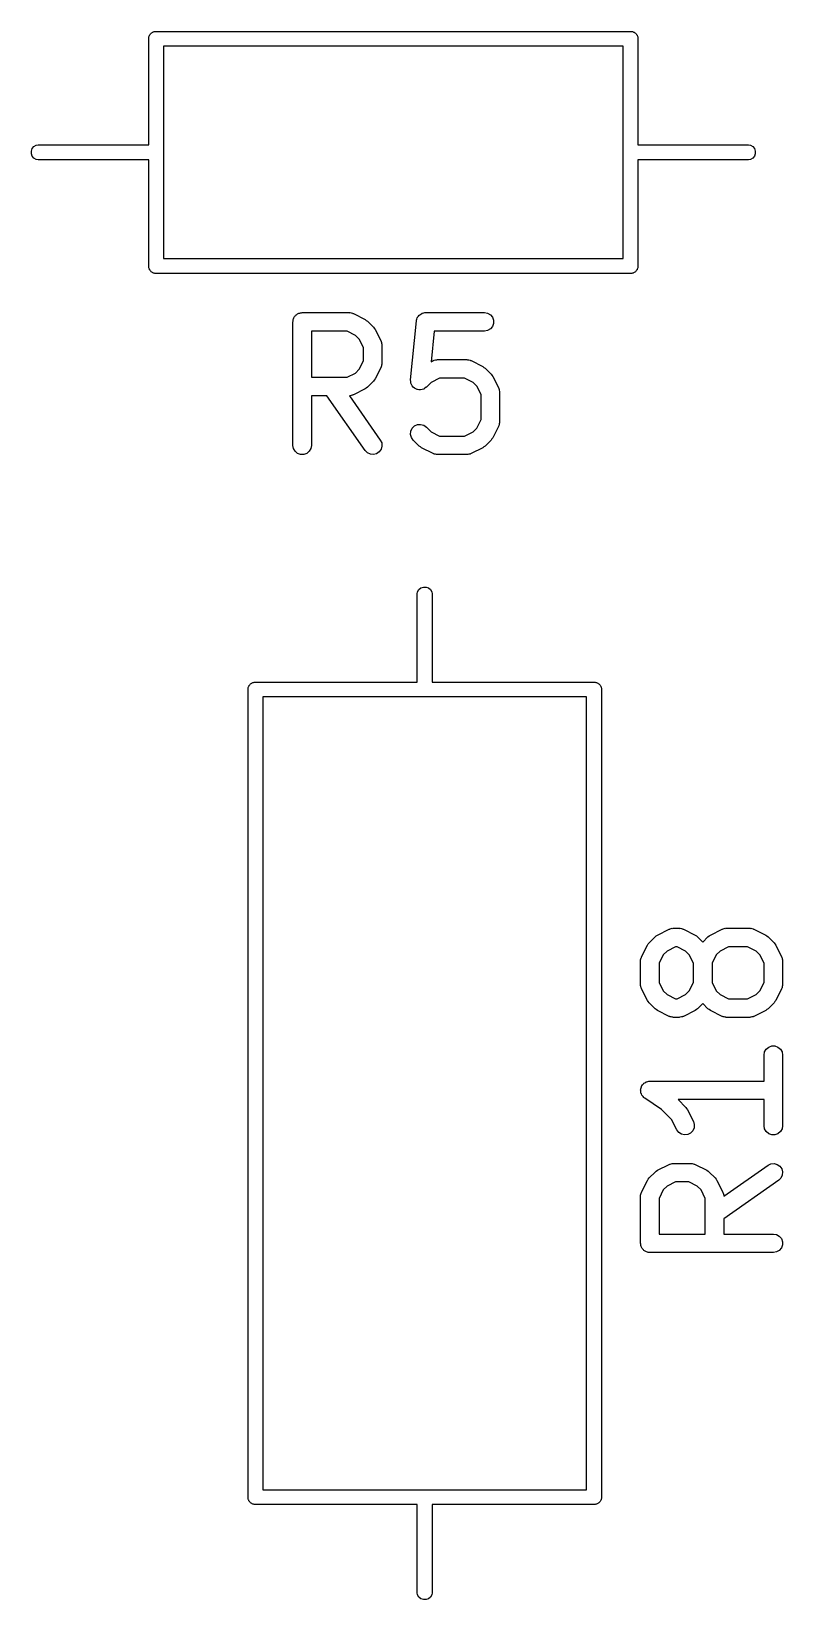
# Model space of a CAD drawing. Extents: x 18.9 to 106.1, y -88.7 to -15.4.
# Drawn here: x 42.54 to 48.62, y -39.66 to -26.96 of the extents above; entities that cross this region are included whole.
import ezdxf

# ---------------------------------------------------------------- set-up
doc = ezdxf.new("R2010")
doc.units = 0
doc.header["$MEASUREMENT"] = 0
doc.layers.add('BLACK', color=7, linetype='CONTINUOUS')

msp = doc.modelspace()

# ---------------------------------------------------------------- linework, layer by layer
at = {"layer": 'BLACK', "linetype": 'CONTINUOUS'}
for p, q in [((43.486, -27.0094), (43.4878, -27.0044)), ((43.486, -27.0147), (43.486, -27.0094)), ((43.486, -27.0148), (43.486, -27.0147)), ((43.486, -27.88), (43.486, -27.0148)), ((43.4878, -27.0044), (43.4887, -26.9992)), ((43.4887, -26.9992), (43.4914, -26.9945)), ((43.4914, -26.9945), (43.4932, -26.9895)), ((43.4932, -26.9895), (43.4967, -26.9855)), ((43.4967, -26.9855), (43.4993, -26.9808)), ((43.4993, -26.9808), (43.5034, -26.9774)), ((43.5034, -26.9774), (43.5068, -26.9733)), ((43.5068, -26.9733), (43.5115, -26.9707)), ((43.5115, -26.9707), (43.5155, -26.9672)), ((43.5155, -26.9672), (43.5205, -26.9654)), ((43.5205, -26.9654), (43.5252, -26.9627)), ((43.5252, -26.9627), (43.5304, -26.9618)), ((43.5304, -26.9618), (43.5354, -26.96)), ((43.5354, -26.96), (43.5407, -26.96)), ((43.5407, -26.96), (43.5408, -26.96)), ((43.5408, -26.96), (47.3912, -26.96)), ((47.3912, -26.96), (47.3913, -26.96)), ((47.3913, -26.96), (47.3966, -26.96)), ((47.3966, -26.96), (47.4016, -26.9618)), ((47.4016, -26.9618), (47.4068, -26.9627)), ((47.4068, -26.9627), (47.4115, -26.9654)), ((47.4115, -26.9654), (47.4165, -26.9672)), ((47.4165, -26.9672), (47.4205, -26.9707)), ((47.4205, -26.9707), (47.4252, -26.9733)), ((47.4252, -26.9733), (47.4286, -26.9774)), ((47.4286, -26.9774), (47.4327, -26.9808)), ((47.4327, -26.9808), (47.4353, -26.9855)), ((47.4353, -26.9855), (47.4388, -26.9895)), ((47.4388, -26.9895), (47.4406, -26.9945)), ((47.4406, -26.9945), (47.4433, -26.9992)), ((47.4433, -26.9992), (47.4442, -27.0044)), ((47.4442, -27.0044), (47.446, -27.0094)), ((47.446, -27.0094), (47.446, -27.0147)), ((47.446, -27.0147), (47.446, -27.0148)), ((47.446, -27.0148), (47.446, -27.88)), ((43.606, -27.08), (43.606, -28.8)), ((47.326, -27.08), (43.606, -27.08)), ((47.326, -28.8), (47.326, -27.08)), ((42.536, -27.9294), (42.5432, -27.9095)), ((42.536, -27.9506), (42.536, -27.9294)), ((42.5432, -27.9095), (42.5568, -27.8933)), ((42.5568, -27.8933), (42.5752, -27.8827)), ((42.5752, -27.8827), (42.5908, -27.88)), ((42.5908, -27.88), (43.486, -27.88)), ((47.446, -27.88), (48.3412, -27.88)), ((48.3412, -27.88), (48.3568, -27.8827)), ((48.3568, -27.8827), (48.3752, -27.8933)), ((48.3752, -27.8933), (48.3888, -27.9095)), ((48.3888, -27.9095), (48.396, -27.9294)), ((48.396, -27.9294), (48.396, -27.9506)), ((42.5432, -27.9705), (42.536, -27.9506)), ((42.5568, -27.9867), (42.5432, -27.9705)), ((42.5752, -27.9973), (42.5568, -27.9867)), ((42.5908, -28), (42.5752, -27.9973)), ((43.486, -28), (42.5908, -28)), ((43.486, -28.8706), (43.486, -28)), ((48.3412, -28), (47.446, -28)), ((47.446, -28), (47.446, -28.8652)), ((48.3568, -27.9973), (48.3412, -28)), ((48.3752, -27.9867), (48.3568, -27.9973)), ((48.3888, -27.9705), (48.3752, -27.9867)), ((48.396, -27.9506), (48.3888, -27.9705)), ((43.606, -28.8), (47.326, -28.8)), ((43.4878, -28.8756), (43.486, -28.8706)), ((43.4887, -28.8808), (43.4878, -28.8756)), ((43.4914, -28.8854), (43.4887, -28.8808)), ((43.4932, -28.8905), (43.4914, -28.8854)), ((43.4967, -28.8945), (43.4932, -28.8905)), ((43.4993, -28.8992), (43.4967, -28.8945)), ((43.5034, -28.9026), (43.4993, -28.8992)), ((43.5068, -28.9067), (43.5034, -28.9026)), ((43.5115, -28.9093), (43.5068, -28.9067)), ((43.5155, -28.9128), (43.5115, -28.9093)), ((43.5205, -28.9146), (43.5155, -28.9128)), ((43.5252, -28.9173), (43.5205, -28.9146)), ((43.5304, -28.9182), (43.5252, -28.9173)), ((43.5354, -28.92), (43.5304, -28.9182)), ((43.5407, -28.92), (43.5354, -28.92)), ((43.5408, -28.92), (43.5407, -28.92)), ((47.3912, -28.92), (43.5408, -28.92)), ((47.3913, -28.92), (47.3912, -28.92)), ((47.3966, -28.92), (47.3913, -28.92)), ((47.4016, -28.9182), (47.3966, -28.92)), ((47.4068, -28.9173), (47.4016, -28.9182)), ((47.4115, -28.9146), (47.4068, -28.9173)), ((47.4165, -28.9128), (47.4115, -28.9146)), ((47.4205, -28.9093), (47.4165, -28.9128)), ((47.4252, -28.9067), (47.4205, -28.9093)), ((47.4286, -28.9026), (47.4252, -28.9067)), ((47.4327, -28.8992), (47.4286, -28.9026)), ((47.4353, -28.8945), (47.4327, -28.8992)), ((47.4388, -28.8905), (47.4353, -28.8945)), ((47.4406, -28.8855), (47.4388, -28.8905)), ((47.4433, -28.8808), (47.4406, -28.8855)), ((47.4442, -28.8756), (47.4433, -28.8808)), ((47.446, -28.8706), (47.4442, -28.8756)), ((47.446, -28.8652), (47.446, -28.8653)), ((47.446, -28.8653), (47.446, -28.8706)), ((44.6529, -29.3124), (44.654, -29.3059)), ((44.6529, -30.3124), (44.6529, -29.3124)), ((44.654, -29.2994), (44.6563, -29.2932)), ((44.654, -29.3059), (44.654, -29.2994)), ((44.6563, -29.2932), (44.6574, -29.2867)), ((44.6574, -29.2867), (44.6607, -29.281)), ((44.6607, -29.281), (44.663, -29.2749)), ((44.663, -29.2749), (44.6672, -29.2699)), ((44.6672, -29.2699), (44.6705, -29.2642)), ((44.6705, -29.2642), (44.6755, -29.26)), ((44.6755, -29.26), (44.6797, -29.2549)), ((44.6797, -29.2549), (44.6854, -29.2516)), ((44.6854, -29.2516), (44.6904, -29.2474)), ((44.6904, -29.2474), (44.6966, -29.2452)), ((44.6966, -29.2452), (44.7023, -29.2419)), ((44.7023, -29.2419), (44.7087, -29.2408)), ((44.7087, -29.2408), (44.7149, -29.2385)), ((44.7149, -29.2385), (44.7214, -29.2385)), ((44.7214, -29.2385), (44.7279, -29.2374)), ((44.7279, -29.2374), (45.1089, -29.2374)), ((45.1089, -29.2374), (45.1131, -29.2381)), ((45.1131, -29.2381), (45.1174, -29.2379)), ((45.1174, -29.2379), (45.1259, -29.2404)), ((45.1259, -29.2404), (45.1345, -29.2419)), ((45.1345, -29.2419), (45.1383, -29.2441)), ((45.1383, -29.2441), (45.1424, -29.2453)), ((45.1424, -29.2453), (45.2376, -29.2929)), ((45.2376, -29.2929), (45.2473, -29.3001)), ((45.2473, -29.3001), (45.2571, -29.307)), ((45.2571, -29.307), (45.3047, -29.3546)), ((45.6057, -29.7811), (45.6533, -29.3049)), ((45.6533, -29.3049), (45.654, -29.3022)), ((45.654, -29.2994), (45.6576, -29.2897)), ((45.654, -29.3022), (45.654, -29.2994)), ((45.6576, -29.2897), (45.6603, -29.2798)), ((45.6603, -29.2798), (45.662, -29.2775)), ((45.662, -29.2775), (45.663, -29.2749)), ((45.663, -29.2749), (45.6695, -29.267)), ((45.6695, -29.267), (45.6755, -29.2587)), ((45.6755, -29.2587), (45.6779, -29.2571)), ((45.6779, -29.2571), (45.6797, -29.2549)), ((45.6797, -29.2549), (45.6886, -29.2498)), ((45.6886, -29.2498), (45.6971, -29.244)), ((45.6971, -29.244), (45.6998, -29.2433)), ((45.6998, -29.2433), (45.7023, -29.2419)), ((45.7023, -29.2419), (45.7124, -29.2401)), ((45.7124, -29.2401), (45.7223, -29.2376)), ((45.7223, -29.2376), (45.7251, -29.2379)), ((45.7251, -29.2379), (45.7279, -29.2374)), ((45.7279, -29.2374), (46.2041, -29.2374)), ((46.2041, -29.2374), (46.2297, -29.2419)), ((46.2297, -29.2419), (46.2523, -29.2549)), ((46.2523, -29.2549), (46.269, -29.2749)), ((46.269, -29.2749), (46.278, -29.2994)), ((46.278, -29.3254), (46.269, -29.3499)), ((46.278, -29.2994), (46.278, -29.3254)), ((44.8029, -29.3874), (44.8029, -29.7612)), ((45.0912, -29.3874), (44.8029, -29.3874)), ((45.1597, -29.4216), (45.0912, -29.3874)), ((45.1901, -29.452), (45.1597, -29.4216)), ((45.2243, -29.5206), (45.1901, -29.452)), ((45.3047, -29.3546), (45.3116, -29.3644)), ((45.3116, -29.3644), (45.3188, -29.3741)), ((45.3188, -29.3741), (45.3664, -29.4693)), ((45.7958, -29.3874), (45.771, -29.6356)), ((46.2041, -29.3874), (45.7958, -29.3874)), ((46.2297, -29.3829), (46.2041, -29.3874)), ((46.2523, -29.3698), (46.2297, -29.3829)), ((46.269, -29.3499), (46.2523, -29.3698)), ((45.2243, -29.628), (45.2243, -29.5206)), ((45.3664, -29.4693), (45.3676, -29.4735)), ((45.3676, -29.4735), (45.3698, -29.4772)), ((45.3698, -29.4772), (45.3713, -29.4859)), ((45.3713, -29.4859), (45.3738, -29.4943)), ((45.3738, -29.4943), (45.3736, -29.4986)), ((45.3736, -29.4986), (45.3743, -29.5029)), ((45.3743, -29.5029), (45.3743, -29.6457)), ((45.1597, -29.7269), (45.1901, -29.6965)), ((45.1901, -29.6965), (45.2243, -29.628)), ((45.3664, -29.6793), (45.3188, -29.7745)), ((45.3676, -29.6751), (45.3664, -29.6793)), ((45.3698, -29.6714), (45.3676, -29.6751)), ((45.3713, -29.6627), (45.3698, -29.6714)), ((45.3738, -29.6543), (45.3713, -29.6627)), ((45.3743, -29.6457), (45.3736, -29.65)), ((45.3736, -29.65), (45.3738, -29.6543)), ((45.771, -29.6356), (45.7896, -29.6263)), ((45.7896, -29.6263), (45.7937, -29.625)), ((45.7937, -29.625), (45.7975, -29.6229)), ((45.7975, -29.6229), (45.8061, -29.6213)), ((45.8061, -29.6213), (45.8146, -29.6188)), ((45.8146, -29.6188), (45.8189, -29.6191)), ((45.8189, -29.6191), (45.8231, -29.6183)), ((45.8231, -29.6183), (46.0612, -29.6183)), ((46.0612, -29.6183), (46.0655, -29.6191)), ((46.0655, -29.6191), (46.0698, -29.6188)), ((46.0698, -29.6188), (46.0782, -29.6213)), ((46.0782, -29.6213), (46.0869, -29.6229)), ((46.0869, -29.6229), (46.0906, -29.625)), ((46.0906, -29.625), (46.0948, -29.6263)), ((46.0948, -29.6263), (46.19, -29.6739)), ((46.19, -29.6739), (46.1997, -29.681)), ((46.1997, -29.681), (46.2095, -29.6879)), ((46.2095, -29.6879), (46.2571, -29.7355)), ((44.8029, -29.7612), (45.0912, -29.7612)), ((45.0912, -29.7612), (45.1597, -29.7269)), ((45.2571, -29.8416), (45.2473, -29.8485)), ((45.3047, -29.794), (45.2571, -29.8416)), ((45.3116, -29.7842), (45.3047, -29.794)), ((45.3188, -29.7745), (45.3116, -29.7842)), ((45.6056, -29.782), (45.6057, -29.7816)), ((45.6067, -29.7945), (45.6056, -29.782)), ((45.6057, -29.7816), (45.6057, -29.7811)), ((45.6076, -29.8071), (45.6067, -29.7945)), ((45.6078, -29.8075), (45.6076, -29.8071)), ((45.6078, -29.808), (45.6078, -29.8075)), ((45.6132, -29.8194), (45.6078, -29.808)), ((45.6183, -29.8308), (45.6132, -29.8194)), ((45.6186, -29.8312), (45.6183, -29.8308)), ((45.6188, -29.8316), (45.6186, -29.8312)), ((45.6278, -29.8405), (45.6188, -29.8316)), ((45.6365, -29.8495), (45.6278, -29.8405)), ((45.7327, -29.8423), (45.7223, -29.8493)), ((45.7329, -29.8419), (45.7327, -29.8423)), ((45.7333, -29.8416), (45.7329, -29.8419)), ((45.7723, -29.8026), (45.7333, -29.8416)), ((45.8408, -29.7683), (45.7723, -29.8026)), ((46.0435, -29.7683), (45.8408, -29.7683)), ((46.112, -29.8026), (46.0435, -29.7683)), ((46.1425, -29.833), (46.112, -29.8026)), ((46.1767, -29.9015), (46.1425, -29.833)), ((46.2571, -29.7355), (46.264, -29.7454)), ((46.264, -29.7454), (46.2712, -29.755)), ((46.2712, -29.755), (46.3188, -29.8503)), ((44.927, -29.9112), (44.8029, -29.9112)), ((44.8029, -29.9112), (44.8029, -30.3124)), ((45.2379, -30.3554), (44.927, -29.9112)), ((45.1131, -29.9104), (45.1099, -29.911)), ((45.1099, -29.911), (45.3608, -30.2694)), ((45.1174, -29.9107), (45.1131, -29.9104)), ((45.1259, -29.9082), (45.1174, -29.9107)), ((45.1345, -29.9067), (45.1259, -29.9082)), ((45.1383, -29.9045), (45.1345, -29.9067)), ((45.1424, -29.9033), (45.1383, -29.9045)), ((45.2376, -29.8557), (45.1424, -29.9033)), ((45.2473, -29.8485), (45.2376, -29.8557)), ((45.6369, -29.8497), (45.6365, -29.8495)), ((45.6373, -29.85), (45.6369, -29.8497)), ((45.6486, -29.8553), (45.6373, -29.85)), ((45.66, -29.8608), (45.6486, -29.8553)), ((45.6604, -29.8608), (45.66, -29.8608)), ((45.6609, -29.861), (45.6604, -29.8608)), ((45.6734, -29.8621), (45.6609, -29.861)), ((45.6859, -29.8634), (45.6734, -29.8621)), ((45.6864, -29.8632), (45.6859, -29.8634)), ((45.6868, -29.8633), (45.6864, -29.8632)), ((45.6989, -29.86), (45.6868, -29.8633)), ((45.7111, -29.8569), (45.6989, -29.86)), ((45.7115, -29.8567), (45.7111, -29.8569)), ((45.712, -29.8565), (45.7115, -29.8567)), ((45.7223, -29.8493), (45.712, -29.8565)), ((46.1767, -30.1042), (46.1767, -29.9015)), ((46.3188, -29.8503), (46.32, -29.8544)), ((46.32, -29.8544), (46.3222, -29.8582)), ((46.3222, -29.8582), (46.3237, -29.8668)), ((46.3237, -29.8668), (46.3262, -29.8752)), ((46.3262, -29.8752), (46.326, -29.8795)), ((46.326, -29.8795), (46.3267, -29.8838)), ((46.3267, -29.8838), (46.3267, -30.1219)), ((45.6056, -30.2237), (45.6078, -30.1977)), ((45.6123, -30.2488), (45.6056, -30.2237)), ((45.6078, -30.1977), (45.6188, -30.1741)), ((45.6188, -30.1741), (45.6373, -30.1557)), ((45.6373, -30.1557), (45.6609, -30.1447)), ((45.6609, -30.1447), (45.6868, -30.1424)), ((45.6868, -30.1424), (45.712, -30.1492)), ((45.712, -30.1492), (45.7333, -30.1641)), ((45.7333, -30.1641), (45.7723, -30.2031)), ((45.7723, -30.2031), (45.8408, -30.2374)), ((46.0435, -30.2374), (46.112, -30.2031)), ((46.112, -30.2031), (46.1425, -30.1727)), ((46.1425, -30.1727), (46.1767, -30.1042)), ((46.3188, -30.1554), (46.2712, -30.2507)), ((46.32, -30.1513), (46.3188, -30.1554)), ((46.3222, -30.1476), (46.32, -30.1513)), ((46.3237, -30.1389), (46.3222, -30.1476)), ((46.3262, -30.1305), (46.3237, -30.1389)), ((46.3267, -30.1219), (46.326, -30.1262)), ((46.326, -30.1262), (46.3262, -30.1305)), ((44.6574, -30.338), (44.6529, -30.3124)), ((44.6705, -30.3606), (44.6574, -30.338)), ((44.7984, -30.338), (44.7854, -30.3606)), ((44.8029, -30.3124), (44.7984, -30.338)), ((45.3673, -30.3441), (45.3524, -30.3654)), ((45.3608, -30.2694), (45.3718, -30.293)), ((45.374, -30.3189), (45.3673, -30.3441)), ((45.3718, -30.293), (45.374, -30.3189)), ((45.6273, -30.2702), (45.6123, -30.2488)), ((45.6749, -30.3178), (45.6273, -30.2702)), ((45.6847, -30.3247), (45.6749, -30.3178)), ((45.6944, -30.3318), (45.6847, -30.3247)), ((45.7896, -30.3795), (45.6944, -30.3318)), ((45.8408, -30.2374), (46.0435, -30.2374)), ((46.19, -30.3318), (46.0948, -30.3795)), ((46.1997, -30.3247), (46.19, -30.3318)), ((46.2095, -30.3178), (46.1997, -30.3247)), ((46.2571, -30.2702), (46.2095, -30.3178)), ((46.264, -30.2603), (46.2571, -30.2702)), ((46.2712, -30.2507), (46.264, -30.2603)), ((44.6904, -30.3773), (44.6705, -30.3606)), ((44.7149, -30.3862), (44.6904, -30.3773)), ((44.7409, -30.3862), (44.7149, -30.3862)), ((44.7654, -30.3773), (44.7409, -30.3862)), ((44.7854, -30.3606), (44.7654, -30.3773)), ((45.2563, -30.3738), (45.2379, -30.3554)), ((45.2799, -30.3848), (45.2563, -30.3738)), ((45.3059, -30.3871), (45.2799, -30.3848)), ((45.331, -30.3804), (45.3059, -30.3871)), ((45.3524, -30.3654), (45.331, -30.3804)), ((45.7937, -30.3807), (45.7896, -30.3795)), ((45.7975, -30.3829), (45.7937, -30.3807)), ((45.8061, -30.3844), (45.7975, -30.3829)), ((45.8146, -30.3869), (45.8061, -30.3844)), ((45.8189, -30.3866), (45.8146, -30.3869)), ((45.8231, -30.3874), (45.8189, -30.3866)), ((46.0612, -30.3874), (45.8231, -30.3874)), ((46.0655, -30.3866), (46.0612, -30.3874)), ((46.0698, -30.3869), (46.0655, -30.3866)), ((46.0782, -30.3844), (46.0698, -30.3869)), ((46.0869, -30.3829), (46.0782, -30.3844)), ((46.0906, -30.3807), (46.0869, -30.3829)), ((46.0948, -30.3795), (46.0906, -30.3807)), ((45.6627, -31.4992), (45.6733, -31.4808)), ((45.6733, -31.4808), (45.6895, -31.4672)), ((45.6895, -31.4672), (45.7094, -31.46)), ((45.7094, -31.46), (45.7306, -31.46)), ((45.7306, -31.46), (45.7505, -31.4672)), ((45.7505, -31.4672), (45.7667, -31.4808)), ((45.7667, -31.4808), (45.7773, -31.4992)), ((45.66, -31.5148), (45.6627, -31.4992)), ((45.66, -32.23), (45.66, -31.5148)), ((45.7773, -31.4992), (45.78, -31.5148)), ((45.78, -31.5148), (45.78, -32.23)), ((44.2972, -32.2595), (44.3007, -32.2555)), ((44.3007, -32.2555), (44.3033, -32.2508)), ((44.3033, -32.2508), (44.3074, -32.2474)), ((44.3074, -32.2474), (44.3108, -32.2433)), ((44.3108, -32.2433), (44.3155, -32.2407)), ((44.3155, -32.2407), (44.3195, -32.2372)), ((44.3195, -32.2372), (44.3245, -32.2354)), ((44.3245, -32.2354), (44.3292, -32.2327)), ((44.3292, -32.2327), (44.3344, -32.2318)), ((44.3344, -32.2318), (44.3394, -32.23)), ((44.3394, -32.23), (44.3447, -32.23)), ((44.3447, -32.23), (44.3448, -32.23)), ((44.3448, -32.23), (45.66, -32.23)), ((45.78, -32.23), (47.0952, -32.23)), ((47.0952, -32.23), (47.0953, -32.23)), ((47.0953, -32.23), (47.1006, -32.23)), ((47.1006, -32.23), (47.1056, -32.2318)), ((47.1056, -32.2318), (47.1108, -32.2327)), ((47.1108, -32.2327), (47.1155, -32.2354)), ((47.1155, -32.2354), (47.1205, -32.2372)), ((47.1205, -32.2372), (47.1245, -32.2407)), ((47.1245, -32.2407), (47.1292, -32.2433)), ((47.1292, -32.2433), (47.1326, -32.2474)), ((47.1326, -32.2474), (47.1367, -32.2508)), ((47.1367, -32.2508), (47.1393, -32.2555)), ((47.1393, -32.2555), (47.1428, -32.2595)), ((44.29, -32.2794), (44.2918, -32.2744)), ((44.29, -32.2847), (44.29, -32.2794)), ((44.29, -32.2848), (44.29, -32.2847)), ((44.29, -38.8194), (44.29, -32.2848)), ((44.2918, -32.2744), (44.2927, -32.2692)), ((44.2927, -32.2692), (44.2954, -32.2645)), ((44.2954, -32.2645), (44.2972, -32.2595)), ((44.41, -32.35), (44.41, -38.77)), ((47.03, -32.35), (44.41, -32.35)), ((47.03, -38.77), (47.03, -32.35)), ((47.1428, -32.2595), (47.1446, -32.2645)), ((47.1446, -32.2645), (47.1473, -32.2692)), ((47.1473, -32.2692), (47.1482, -32.2744)), ((47.1482, -32.2744), (47.15, -32.2794)), ((47.15, -32.2794), (47.15, -32.2847)), ((47.15, -32.2847), (47.15, -32.2848)), ((47.15, -32.2848), (47.15, -38.8352)), ((47.5846, -34.2927), (47.5944, -34.2858)), ((47.5944, -34.2858), (47.6041, -34.2786)), ((47.6041, -34.2786), (47.6993, -34.231)), ((47.6993, -34.231), (47.7035, -34.2298)), ((47.7035, -34.2298), (47.7072, -34.2276)), ((47.7072, -34.2276), (47.7159, -34.2261)), ((47.7159, -34.2261), (47.7243, -34.2236)), ((47.7243, -34.2236), (47.7286, -34.2238)), ((47.7286, -34.2238), (47.7329, -34.2231)), ((47.7329, -34.2231), (47.7805, -34.2231)), ((47.7805, -34.2231), (47.7847, -34.2238)), ((47.7847, -34.2238), (47.789, -34.2236)), ((47.789, -34.2236), (47.7975, -34.2261)), ((47.7975, -34.2261), (47.8061, -34.2276)), ((47.8061, -34.2276), (47.8099, -34.2298)), ((47.8099, -34.2298), (47.814, -34.231)), ((47.814, -34.231), (47.9093, -34.2786)), ((47.9093, -34.2786), (47.9189, -34.2858)), ((47.9189, -34.2858), (47.9287, -34.2927)), ((48.0132, -34.2927), (48.023, -34.2858)), ((48.023, -34.2858), (48.0326, -34.2786)), ((48.0326, -34.2786), (48.1279, -34.231)), ((48.1279, -34.231), (48.132, -34.2298)), ((48.132, -34.2298), (48.1358, -34.2276)), ((48.1358, -34.2276), (48.1444, -34.2261)), ((48.1444, -34.2261), (48.1529, -34.2236)), ((48.1529, -34.2236), (48.1572, -34.2238)), ((48.1572, -34.2238), (48.1614, -34.2231)), ((48.1614, -34.2231), (48.3519, -34.2231)), ((48.3519, -34.2231), (48.3562, -34.2238)), ((48.3562, -34.2238), (48.3605, -34.2236)), ((48.3605, -34.2236), (48.3689, -34.2261)), ((48.3689, -34.2261), (48.3776, -34.2276)), ((48.3776, -34.2276), (48.3813, -34.2298)), ((48.3813, -34.2298), (48.3854, -34.231)), ((48.3854, -34.231), (48.4807, -34.2786)), ((48.4807, -34.2786), (48.4903, -34.2858)), ((48.4903, -34.2858), (48.5002, -34.2927)), ((47.4753, -34.455), (47.5229, -34.3598)), ((47.5229, -34.3598), (47.5301, -34.3501)), ((47.5301, -34.3501), (47.537, -34.3403)), ((47.537, -34.3403), (47.5846, -34.2927)), ((47.682, -34.4074), (47.6516, -34.4378)), ((47.7506, -34.3731), (47.682, -34.4074)), ((47.7628, -34.3731), (47.7506, -34.3731)), ((47.8313, -34.4074), (47.7628, -34.3731)), ((47.8617, -34.4378), (47.8313, -34.4074)), ((47.9287, -34.2927), (47.971, -34.3349)), ((47.971, -34.3349), (48.0132, -34.2927)), ((48.1106, -34.4074), (48.0802, -34.4378)), ((48.1791, -34.3731), (48.1106, -34.4074)), ((48.3342, -34.3731), (48.1791, -34.3731)), ((48.4027, -34.4074), (48.3342, -34.3731)), ((48.4331, -34.4378), (48.4027, -34.4074)), ((48.5002, -34.2927), (48.5478, -34.3403)), ((48.5478, -34.3403), (48.5547, -34.3501)), ((48.5547, -34.3501), (48.5618, -34.3598)), ((48.5618, -34.3598), (48.6095, -34.455)), ((47.4674, -34.4886), (47.4681, -34.4843)), ((47.4674, -34.679), (47.4674, -34.4886)), ((47.4679, -34.48), (47.4704, -34.4716)), ((47.4681, -34.4843), (47.4679, -34.48)), ((47.4704, -34.4716), (47.4719, -34.4629)), ((47.4719, -34.4629), (47.4741, -34.4592)), ((47.4741, -34.4592), (47.4753, -34.455)), ((47.6516, -34.4378), (47.6174, -34.5063)), ((47.6174, -34.5063), (47.6174, -34.6613)), ((47.896, -34.5063), (47.8617, -34.4378)), ((47.896, -34.6613), (47.896, -34.5063)), ((48.0802, -34.4378), (48.046, -34.5063)), ((48.046, -34.5063), (48.046, -34.6613)), ((48.4674, -34.5063), (48.4331, -34.4378)), ((48.4674, -34.6613), (48.4674, -34.5063)), ((48.6095, -34.455), (48.6107, -34.4592)), ((48.6107, -34.4592), (48.6129, -34.4629)), ((48.6129, -34.4629), (48.6144, -34.4716)), ((48.6144, -34.4716), (48.6169, -34.48)), ((48.6169, -34.48), (48.6166, -34.4843)), ((48.6166, -34.4843), (48.6174, -34.4886)), ((48.6174, -34.4886), (48.6174, -34.679)), ((47.6174, -34.6613), (47.6516, -34.7299)), ((47.8617, -34.7299), (47.896, -34.6613)), ((48.046, -34.6613), (48.0802, -34.7299)), ((48.4331, -34.7299), (48.4674, -34.6613)), ((47.4681, -34.6833), (47.4674, -34.679)), ((47.4679, -34.6876), (47.4681, -34.6833)), ((47.4704, -34.696), (47.4679, -34.6876)), ((47.4719, -34.7047), (47.4704, -34.696)), ((47.4741, -34.7084), (47.4719, -34.7047)), ((47.4753, -34.7126), (47.4741, -34.7084)), ((47.5229, -34.8078), (47.4753, -34.7126)), ((47.6516, -34.7299), (47.682, -34.7603)), ((47.682, -34.7603), (47.7506, -34.7945)), ((47.7506, -34.7945), (47.7628, -34.7945)), ((47.7628, -34.7945), (47.8313, -34.7603)), ((47.8313, -34.7603), (47.8617, -34.7299)), ((48.0802, -34.7299), (48.1106, -34.7603)), ((48.1106, -34.7603), (48.1791, -34.7945)), ((48.1791, -34.7945), (48.3342, -34.7945)), ((48.3342, -34.7945), (48.4027, -34.7603)), ((48.4027, -34.7603), (48.4331, -34.7299)), ((48.6095, -34.7126), (48.5618, -34.8078)), ((48.6107, -34.7084), (48.6095, -34.7126)), ((48.6129, -34.7047), (48.6107, -34.7084)), ((48.6144, -34.696), (48.6129, -34.7047)), ((48.6169, -34.6876), (48.6144, -34.696)), ((48.6174, -34.679), (48.6166, -34.6833)), ((48.6166, -34.6833), (48.6169, -34.6876)), ((47.5301, -34.8175), (47.5229, -34.8078)), ((47.537, -34.8273), (47.5301, -34.8175)), ((47.5846, -34.8749), (47.537, -34.8273)), ((47.5944, -34.8818), (47.5846, -34.8749)), ((47.6041, -34.889), (47.5944, -34.8818)), ((47.6993, -34.9366), (47.6041, -34.889)), ((47.9093, -34.889), (47.814, -34.9366)), ((47.9189, -34.8818), (47.9093, -34.889)), ((47.9287, -34.8749), (47.9189, -34.8818)), ((47.971, -34.8327), (47.9287, -34.8749)), ((48.0132, -34.8749), (47.971, -34.8327)), ((48.023, -34.8818), (48.0132, -34.8749)), ((48.0326, -34.889), (48.023, -34.8818)), ((48.1279, -34.9366), (48.0326, -34.889)), ((48.4807, -34.889), (48.3854, -34.9366)), ((48.4903, -34.8818), (48.4807, -34.889)), ((48.5002, -34.8749), (48.4903, -34.8818)), ((48.5478, -34.8273), (48.5002, -34.8749)), ((48.5547, -34.8175), (48.5478, -34.8273)), ((48.5618, -34.8078), (48.5547, -34.8175)), ((47.7035, -34.9378), (47.6993, -34.9366)), ((47.7072, -34.94), (47.7035, -34.9378)), ((47.7159, -34.9415), (47.7072, -34.94)), ((47.7243, -34.944), (47.7159, -34.9415)), ((47.7286, -34.9438), (47.7243, -34.944)), ((47.7329, -34.9445), (47.7286, -34.9438)), ((47.7805, -34.9445), (47.7329, -34.9445)), ((47.7847, -34.9438), (47.7805, -34.9445)), ((47.789, -34.944), (47.7847, -34.9438)), ((47.7975, -34.9415), (47.789, -34.944)), ((47.8061, -34.94), (47.7975, -34.9415)), ((47.8099, -34.9378), (47.8061, -34.94)), ((47.814, -34.9366), (47.8099, -34.9378)), ((48.132, -34.9378), (48.1279, -34.9366)), ((48.1358, -34.94), (48.132, -34.9378)), ((48.1444, -34.9415), (48.1358, -34.94)), ((48.1529, -34.944), (48.1444, -34.9415)), ((48.1572, -34.9438), (48.1529, -34.944)), ((48.1614, -34.9445), (48.1572, -34.9438)), ((48.3519, -34.9445), (48.1614, -34.9445)), ((48.3562, -34.9438), (48.3519, -34.9445)), ((48.3605, -34.944), (48.3562, -34.9438)), ((48.3689, -34.9415), (48.3605, -34.944)), ((48.3776, -34.94), (48.3689, -34.9415)), ((48.3813, -34.9378), (48.3776, -34.94)), ((48.3854, -34.9366), (48.3813, -34.9378)), ((48.5049, -35.1855), (48.5294, -35.1766)), ((48.5294, -35.1766), (48.5554, -35.1766)), ((48.5554, -35.1766), (48.5799, -35.1855)), ((48.4674, -35.2505), (48.4719, -35.2248)), ((48.4674, -35.4612), (48.4674, -35.2505)), ((48.4719, -35.2248), (48.4849, -35.2023)), ((48.4849, -35.2023), (48.5049, -35.1855)), ((48.5799, -35.1855), (48.5998, -35.2023)), ((48.5998, -35.2023), (48.6129, -35.2248)), ((48.6129, -35.2248), (48.6174, -35.2505)), ((48.6174, -35.2505), (48.6174, -35.8219)), ((47.4675, -35.5314), (47.4685, -35.5273)), ((47.4685, -35.5403), (47.4675, -35.5314)), ((47.4685, -35.5232), (47.4716, -35.5148)), ((47.4685, -35.5273), (47.4685, -35.5232)), ((47.4685, -35.5492), (47.4685, -35.5403)), ((47.4699, -35.5531), (47.4685, -35.5492)), ((47.4704, -35.5573), (47.4699, -35.5531)), ((47.4744, -35.5653), (47.4704, -35.5573)), ((47.4716, -35.5148), (47.4737, -35.5061)), ((47.4737, -35.5061), (47.476, -35.5026)), ((47.476, -35.5026), (47.4774, -35.4987)), ((47.4774, -35.4987), (47.4832, -35.4918)), ((47.4832, -35.4918), (47.4881, -35.4844)), ((47.4881, -35.4844), (47.4915, -35.4819)), ((47.4915, -35.4819), (47.4942, -35.4787)), ((47.4942, -35.4787), (47.5019, -35.4743)), ((47.5019, -35.4743), (47.5091, -35.469)), ((47.5091, -35.469), (47.5131, -35.4678)), ((47.5131, -35.4678), (47.5167, -35.4657)), ((47.5167, -35.4657), (47.5255, -35.4642)), ((47.5255, -35.4642), (47.5341, -35.4616)), ((47.5341, -35.4616), (47.5383, -35.4619)), ((47.5383, -35.4619), (47.5424, -35.4612)), ((47.5424, -35.4612), (48.4674, -35.4612)), ((47.4774, -35.5737), (47.4744, -35.5653)), ((47.4801, -35.5769), (47.4774, -35.5737)), ((47.4819, -35.5806), (47.4801, -35.5769)), ((47.4884, -35.5868), (47.4819, -35.5806)), ((47.4942, -35.5936), (47.4884, -35.5868)), ((47.4978, -35.5957), (47.4942, -35.5936)), ((47.5008, -35.5986), (47.4978, -35.5957)), ((47.6375, -35.6897), (47.5008, -35.5986)), ((48.4674, -35.6112), (47.7711, -35.6112)), ((47.7711, -35.6112), (47.8335, -35.6736)), ((47.8335, -35.6736), (47.8404, -35.6835)), ((47.8404, -35.6835), (47.8476, -35.6931)), ((48.4674, -35.8219), (48.4674, -35.6112)), ((47.7188, -35.7711), (47.6375, -35.6897)), ((47.761, -35.8554), (47.7188, -35.7711)), ((47.8476, -35.6931), (47.8952, -35.7884)), ((47.8952, -35.7884), (47.9026, -35.8133)), ((47.9026, -35.8133), (47.901, -35.8393)), ((47.7765, -35.8764), (47.761, -35.8554)), ((47.7983, -35.8907), (47.7765, -35.8764)), ((47.8236, -35.8968), (47.7983, -35.8907)), ((47.8495, -35.8938), (47.8236, -35.8968)), ((47.8728, -35.8821), (47.8495, -35.8938)), ((47.8907, -35.8632), (47.8728, -35.8821)), ((47.901, -35.8393), (47.8907, -35.8632)), ((48.4719, -35.8476), (48.4674, -35.8219)), ((48.4849, -35.8701), (48.4719, -35.8476)), ((48.5049, -35.8869), (48.4849, -35.8701)), ((48.5294, -35.8958), (48.5049, -35.8869)), ((48.5554, -35.8958), (48.5294, -35.8958)), ((48.5799, -35.8869), (48.5554, -35.8958)), ((48.5998, -35.8701), (48.5799, -35.8869)), ((48.6129, -35.8476), (48.5998, -35.8701)), ((48.6174, -35.8219), (48.6129, -35.8476)), ((47.5846, -36.1974), (47.5944, -36.1906)), ((47.5944, -36.1906), (47.6041, -36.1834)), ((47.6041, -36.1834), (47.6993, -36.1358)), ((47.6993, -36.1358), (47.7035, -36.1345)), ((47.7035, -36.1345), (47.7072, -36.1324)), ((47.7072, -36.1324), (47.7159, -36.1309)), ((47.7159, -36.1309), (47.7243, -36.1283)), ((47.7243, -36.1283), (47.7286, -36.1286)), ((47.7286, -36.1286), (47.7329, -36.1279)), ((47.7329, -36.1279), (47.8757, -36.1279)), ((47.8757, -36.1279), (47.88, -36.1286)), ((47.88, -36.1286), (47.8843, -36.1283)), ((47.8843, -36.1283), (47.8927, -36.1309)), ((47.8927, -36.1309), (47.9014, -36.1324)), ((47.9014, -36.1324), (47.9051, -36.1345)), ((47.9051, -36.1345), (47.9093, -36.1358)), ((47.9093, -36.1358), (48.0045, -36.1834)), ((48.0045, -36.1834), (48.0142, -36.1906)), ((48.0142, -36.1906), (48.024, -36.1974)), ((48.141, -36.3923), (48.4994, -36.1414)), ((48.4994, -36.1414), (48.523, -36.1304)), ((48.523, -36.1304), (48.5489, -36.1281)), ((48.5489, -36.1281), (48.5741, -36.1349)), ((48.5741, -36.1349), (48.5954, -36.1498)), ((48.5954, -36.1498), (48.6104, -36.1712)), ((48.6104, -36.1712), (48.6171, -36.1963)), ((47.4753, -36.3598), (47.5229, -36.2646)), ((47.5229, -36.2646), (47.5301, -36.2549)), ((47.5301, -36.2549), (47.537, -36.2451)), ((47.537, -36.2451), (47.5846, -36.1974)), ((47.682, -36.3121), (47.6516, -36.3425)), ((47.7506, -36.2779), (47.682, -36.3121)), ((47.858, -36.2779), (47.7506, -36.2779)), ((47.9265, -36.3121), (47.858, -36.2779)), ((47.9569, -36.3425), (47.9265, -36.3121)), ((48.024, -36.1974), (48.0716, -36.2451)), ((48.0716, -36.2451), (48.0785, -36.2549)), ((48.0785, -36.2549), (48.0857, -36.2646)), ((48.0857, -36.2646), (48.1333, -36.3598)), ((48.5854, -36.2643), (48.1412, -36.5752)), ((48.6038, -36.2459), (48.5854, -36.2643)), ((48.6148, -36.2223), (48.6038, -36.2459)), ((48.6171, -36.1963), (48.6148, -36.2223)), ((47.4674, -36.3933), (47.4681, -36.3891)), ((47.4674, -36.7743), (47.4674, -36.3933)), ((47.4679, -36.3848), (47.4704, -36.3763)), ((47.4681, -36.3891), (47.4679, -36.3848)), ((47.4704, -36.3763), (47.4719, -36.3677)), ((47.4719, -36.3677), (47.4741, -36.3639)), ((47.4741, -36.3639), (47.4753, -36.3598)), ((47.6516, -36.3425), (47.6174, -36.411)), ((47.6174, -36.411), (47.6174, -36.6993)), ((47.9912, -36.411), (47.9569, -36.3425)), ((47.9912, -36.6993), (47.9912, -36.411)), ((48.1333, -36.3598), (48.1345, -36.3639)), ((48.1345, -36.3639), (48.1367, -36.3677)), ((48.1367, -36.3677), (48.1382, -36.3763)), ((48.1382, -36.3763), (48.1407, -36.3848)), ((48.1407, -36.3848), (48.1404, -36.3891)), ((48.1404, -36.3891), (48.141, -36.3923)), ((48.1412, -36.5752), (48.1412, -36.6993)), ((47.6174, -36.6993), (47.9912, -36.6993)), ((48.1412, -36.6993), (48.5424, -36.6993)), ((48.5424, -36.6993), (48.568, -36.7038)), ((47.4685, -36.7807), (47.4674, -36.7743)), ((47.4685, -36.7873), (47.4685, -36.7807)), ((47.4708, -36.7935), (47.4685, -36.7873)), ((47.4719, -36.7999), (47.4708, -36.7935)), ((47.4752, -36.8056), (47.4719, -36.7999)), ((47.4774, -36.8118), (47.4752, -36.8056)), ((47.4816, -36.8168), (47.4774, -36.8118)), ((47.4849, -36.8225), (47.4816, -36.8168)), ((47.49, -36.8267), (47.4849, -36.8225)), ((47.4942, -36.8317), (47.49, -36.8267)), ((48.568, -36.7038), (48.5906, -36.7168)), ((48.5906, -36.7168), (48.6073, -36.7368)), ((48.6073, -36.8118), (48.5906, -36.8317)), ((48.6073, -36.7368), (48.6162, -36.7613)), ((48.6162, -36.7873), (48.6073, -36.8118)), ((48.6162, -36.7613), (48.6162, -36.7873)), ((47.4999, -36.835), (47.4942, -36.8317)), ((47.5049, -36.8392), (47.4999, -36.835)), ((47.511, -36.8415), (47.5049, -36.8392)), ((47.5167, -36.8448), (47.511, -36.8415)), ((47.5232, -36.8459), (47.5167, -36.8448)), ((47.5294, -36.8481), (47.5232, -36.8459)), ((47.5359, -36.8481), (47.5294, -36.8481)), ((47.5424, -36.8493), (47.5359, -36.8481)), ((48.5424, -36.8493), (47.5424, -36.8493)), ((48.568, -36.8448), (48.5424, -36.8493)), ((48.5906, -36.8317), (48.568, -36.8448)), ((44.29, -38.8406), (44.29, -38.8194)), ((44.2918, -38.8456), (44.29, -38.8406)), ((44.2927, -38.8508), (44.2918, -38.8456)), ((44.2954, -38.8554), (44.2927, -38.8508)), ((44.2972, -38.8605), (44.2954, -38.8554)), ((44.3007, -38.8645), (44.2972, -38.8605)), ((44.41, -38.77), (47.03, -38.77)), ((47.1428, -38.8605), (47.1393, -38.8645)), ((47.1446, -38.8555), (47.1428, -38.8605)), ((47.1473, -38.8508), (47.1446, -38.8555)), ((47.1482, -38.8456), (47.1473, -38.8508)), ((47.15, -38.8406), (47.1482, -38.8456)), ((47.15, -38.8352), (47.15, -38.8353)), ((47.15, -38.8353), (47.15, -38.8406)), ((44.3033, -38.8692), (44.3007, -38.8645)), ((44.3074, -38.8726), (44.3033, -38.8692)), ((44.3108, -38.8767), (44.3074, -38.8726)), ((44.3155, -38.8793), (44.3108, -38.8767)), ((44.3195, -38.8828), (44.3155, -38.8793)), ((44.3245, -38.8846), (44.3195, -38.8828)), ((44.3292, -38.8873), (44.3245, -38.8846)), ((44.3344, -38.8882), (44.3292, -38.8873)), ((44.3394, -38.89), (44.3344, -38.8882)), ((44.3447, -38.89), (44.3394, -38.89)), ((44.3448, -38.89), (44.3447, -38.89)), ((45.66, -38.89), (44.3448, -38.89)), ((45.66, -39.6052), (45.66, -38.89)), ((47.0952, -38.89), (45.78, -38.89)), ((45.78, -38.89), (45.78, -39.6052)), ((47.0953, -38.89), (47.0952, -38.89)), ((47.1006, -38.89), (47.0953, -38.89)), ((47.1056, -38.8882), (47.1006, -38.89)), ((47.1108, -38.8873), (47.1056, -38.8882)), ((47.1155, -38.8846), (47.1108, -38.8873)), ((47.1205, -38.8828), (47.1155, -38.8846)), ((47.1245, -38.8793), (47.1205, -38.8828)), ((47.1292, -38.8767), (47.1245, -38.8793)), ((47.1326, -38.8726), (47.1292, -38.8767)), ((47.1367, -38.8692), (47.1326, -38.8726)), ((47.1393, -38.8645), (47.1367, -38.8692)), ((45.6627, -39.6208), (45.66, -39.6052)), ((45.6733, -39.6392), (45.6627, -39.6208)), ((45.7773, -39.6208), (45.7667, -39.6392)), ((45.78, -39.6052), (45.7773, -39.6208)), ((45.6895, -39.6528), (45.6733, -39.6392)), ((45.7094, -39.66), (45.6895, -39.6528)), ((45.7306, -39.66), (45.7094, -39.66)), ((45.7505, -39.6528), (45.7306, -39.66)), ((45.7667, -39.6392), (45.7505, -39.6528))]:
    msp.add_line(p, q, dxfattribs=at)

doc.saveas('drawing.dxf')
